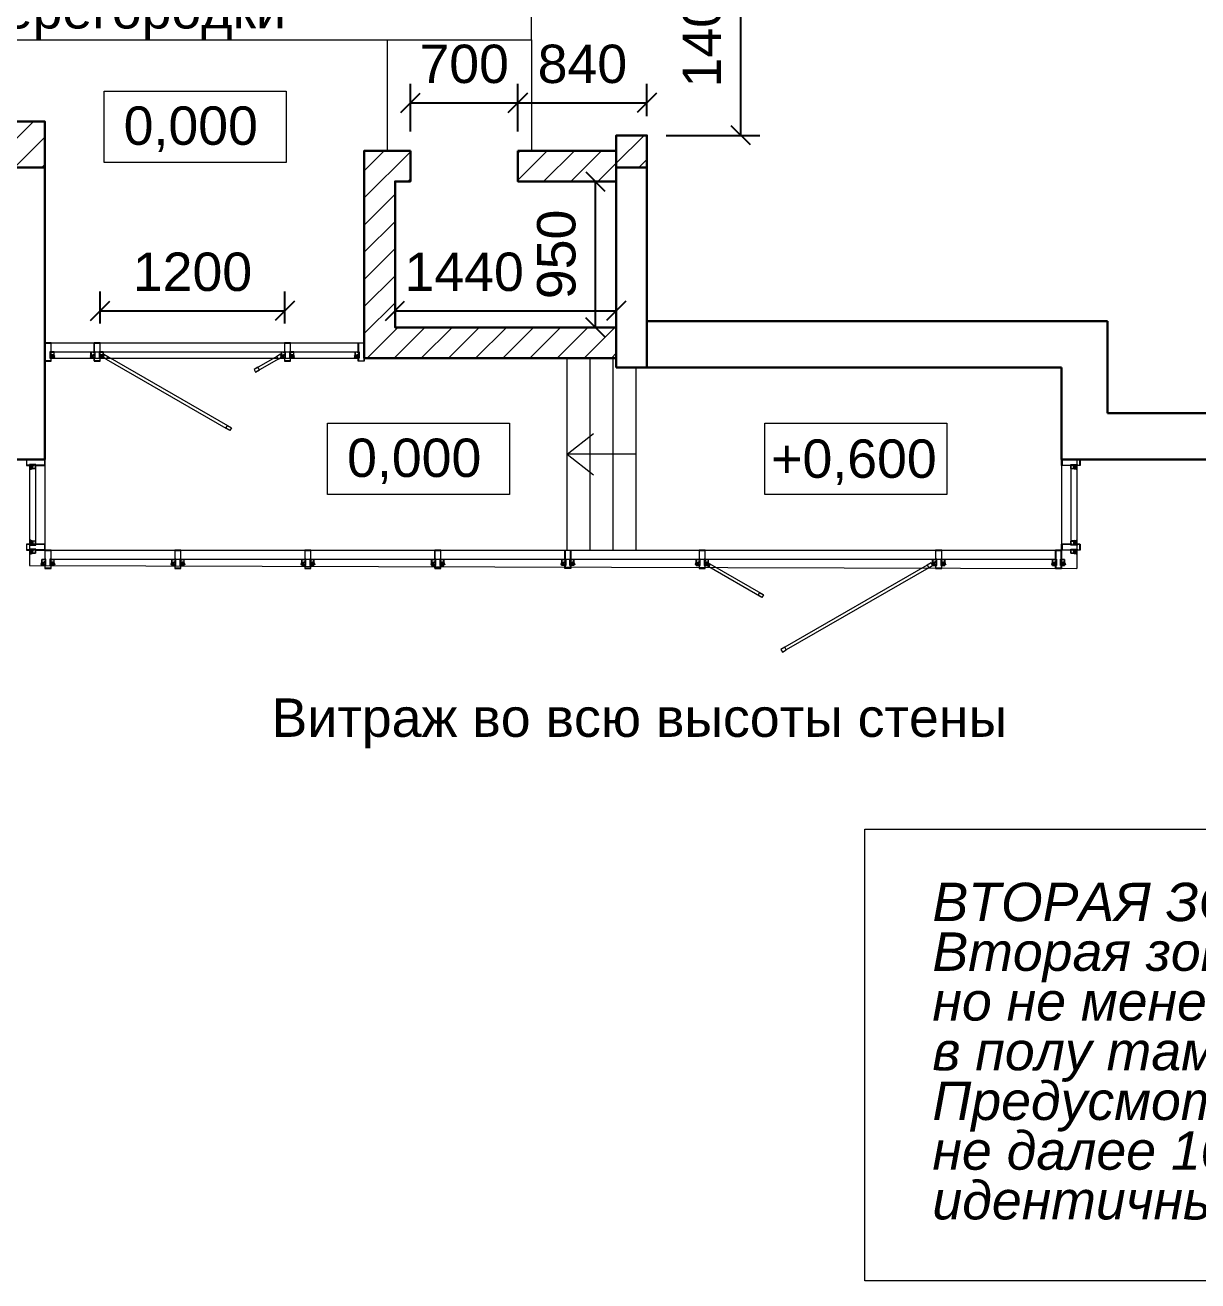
# Model space of a CAD drawing. Header units: metres. Extents: x -443 to 179, y -184 to -91.
# Drawn here: x -131.42 to -123.78, y -171.08 to -162.91 of the extents above; entities that cross this region are included whole.
import ezdxf
from ezdxf.enums import TextEntityAlignment as Align

# ---------------------------------------------------------------- set-up
doc = ezdxf.new("R2010")
doc.units = ezdxf.units.M
doc.header["$MEASUREMENT"] = 0
for name, color, linetype, lineweight in [('Level 50', 7, 'Continuous', 0), ('выноска', 7, 'Continuous', 20), ('окна', 153, 'Continuous', 18), ('размер', 7, 'Continuous', 18), ('стена', 7, 'Continuous', 40)]:
    doc.layers.add(name, color=color, linetype=linetype, lineweight=lineweight)
doc.styles.get("Standard").update_dxf_attribs({"font": 'CS_Gost2304.shx'})
doc.styles.add('Style-Arial', font='arial.ttf')
doc.styles.add('Style-Arial IF', font='ariali.ttf')
doc.dimstyles.get("Standard").update_dxf_attribs({"dimtxt": 0.18, "dimasz": 0.18, "dimexe": 0.18, "dimexo": 0.0625, "dimgap": 0.09, "dimtad": 0, "dimtih": 1, "dimtoh": 1, "dimdec": 4, "dimzin": 0, "dimdsep": 46, "dimtxsty": 'Standard', "dimcen": 0.09, "dimadec": 0, "dimazin": 0, "dimtfac": 1, "dimtdec": 4, "dimtofl": 0, "dimtmove": 0, "dimatfit": 3, "dimfxl": 1, "dimtolj": 1, "dimtzin": 0, "dimarcsym": 0})

# ---------------------------------------------------------------- blocks, each defined once
blk = doc.blocks.new('stoyka_R')
at = {"color": 0, "linetype": 'ByBlock', "lineweight": 0}
for points in [[(-34.9, 96.6), (-36, 97), (-36, 96), (-35.8, 96), (-35.8, 95), (-34.1, 94.3, -0.278117), (-33.5, 93.4, -0.298632), (-34.2, 92.5), (-37, 92, -1.227062), (-37.2, 92.7), (-34.8, 93.5), (-36.8, 94), (-37.8, 93.5), (-40.3, 93.5), (-44.8, 92.1, -1.262793), (-45.1, 92.7), (-41, 96), (-40, 96), (-40, 95, 0.414214), (-39.5, 94.5), (-38.3, 94.5, 0.414214), (-37.8, 95), (-37.8, 96), (-37.5, 96), (-37.5, 97), (-38.6, 96.6, -0.954089), (-39.2, 97.1), (-37.5, 98.7), (-36, 98.7), (-34.3, 97.1, -0.954089)], [(-34.9, 82.4), (-36, 81.7), (-36, 83), (-35.8, 83), (-35.8, 84), (-34.1, 84.7, 0.278117), (-33.5, 85.6, 0.298632), (-34.2, 86.5), (-37, 87, 1.227062), (-37.2, 86.3), (-34.8, 85.5), (-36.8, 85), (-37.8, 85.5), (-40.3, 85.5), (-44.8, 86.9, 1.262793), (-45.1, 86.3), (-41, 83), (-40, 83), (-40, 84, -0.414214), (-39.5, 84.5), (-38.3, 84.5, -0.414214), (-37.8, 84), (-37.8, 83), (-37.5, 83), (-37.5, 81.7), (-38.6, 82.4, 0.954089), (-39.2, 81.9), (-37.5, 80), (-36, 80), (-34.3, 81.9, 0.954089)], [(34.9, 96.6), (36, 97), (36, 96), (35.7, 96), (35.7, 95), (34.1, 94.3, 0.278117), (33.5, 93.4, 0.298632), (34.2, 92.5), (37, 92, 1.227062), (37.2, 92.7), (34.8, 93.5), (36.7, 94), (37.7, 93.5), (40.2, 93.5), (44.8, 92.1, 1.262793), (45.1, 92.7), (41, 96), (40, 96), (40, 95, -0.414214), (39.5, 94.5), (38.2, 94.5, -0.414214), (37.7, 95), (37.7, 96), (37.5, 96), (37.5, 97), (38.6, 96.6, 0.954089), (39.2, 97.1), (37.5, 98.7), (36, 98.7), (34.3, 97.1, 0.954089)], [(34.9, 82.4), (36, 81.7), (36, 83), (35.7, 83), (35.7, 84), (34.1, 84.7, -0.278117), (33.5, 85.6, -0.298632), (34.2, 86.5), (37, 87, -1.227062), (37.2, 86.3), (34.8, 85.5), (36.7, 85), (37.7, 85.5), (40.2, 85.5), (44.8, 86.9, -1.262793), (45.1, 86.3), (41, 83), (40, 83), (40, 84, 0.414214), (39.5, 84.5), (38.2, 84.5, 0.414214), (37.7, 84), (37.7, 83), (37.5, 83), (37.5, 81.7), (38.6, 82.4, -0.954089), (39.2, 81.9), (37.5, 80), (36, 80), (34.3, 81.9, -0.954089)]]:
    blk.add_lwpolyline(points, format="xyb", close=True, dxfattribs=at)
at = {"color": 0, "linetype": 'ByBlock', "lineweight": -2}
for points in [[(-20, 63.5), (-20, 0), (20, 0), (20, 63.5), (19.3, 63.9, 0.580174), (18.5, 63.5), (18.5, 61.5), (15, 61.5), (15, 69.5), (14.5, 70), (15, 70.5), (15, 79.2), (18.5, 79.2), (18.5, 77.2, 0.580174), (19.3, 76.8), (20, 77.3), (20, 80.7), (15, 80.7), (15, 98.5), (33.5, 98.5), (33.5, 96.2), (32, 96.2, 0.414214), (31.5, 95.7), (31.5, 95), (34.9, 95, 0.414214), (35.4, 95.5), (35.4, 96.2), (34.7, 96.2), (34.7, 98.7), (38.7, 98.7), (38.7, 96.2), (37.9, 96.2), (37.9, 95.5, 0.414214), (38.4, 95), (39.5, 95, 0.414214), (40, 95.5), (40, 99.5, 0.414214), (39.5, 100), (20, 100), (20, 120), (-20, 120), (-20, 100), (-39.5, 100, 0.414214), (-40, 99.5), (-40, 95.5, 0.414214), (-39.5, 95), (-38.5, 95, 0.414214), (-38, 95.5), (-38, 96.2), (-38.7, 96.2), (-38.7, 98.7), (-34.7, 98.7), (-34.7, 96.2), (-35.5, 96.2), (-35.5, 95.5, 0.414214), (-35, 95), (-31.5, 95), (-31.5, 95.7, 0.414214), (-32, 96.2), (-33.5, 96.2), (-33.5, 98.5), (-15, 98.5), (-15, 80.7), (-20, 80.7), (-20, 77.3), (-19.3, 76.8, 0.580174), (-18.5, 77.2), (-18.5, 79.2), (-15, 79.2), (-15, 70.5), (-14.5, 70), (-15, 69.5), (-15, 61.5), (-18.5, 61.5), (-18.5, 63.5, 0.580174), (-19.3, 63.9)], [(-39, 79), (-30, 79), (-22.1, 75.5), (-15.7, 75.5, 0.414214), (-15.2, 76), (-15.2, 76.2, 0.23461), (-15.4, 76.6), (-16.5, 77.4, 0.303619), (-16.9, 77.4), (-18.2, 76.5), (-22.1, 76.5), (-30, 80), (-33.5, 80), (-33.5, 82.8), (-33.5, 84), (-34.7, 84), (-35.3, 83), (-34.5, 83), (-34.5, 80), (-39, 80), (-39, 83), (-37.8, 83), (-38.4, 84), (-40, 84), (-40, 60), (-20, 60), (-20, 61), (-22, 61), (-22, 64), (-17.9, 64), (-16.3, 62.4, 0.979824), (-15.6, 63.1), (-17.5, 65), (-23.2, 65), (-23.2, 61), (-39, 61), (-39, 79)], [(39, 79), (30, 79), (22.1, 75.5), (15.7, 75.5, -0.414214), (15.2, 76), (15.2, 76.2, -0.23461), (15.4, 76.6), (16.5, 77.4, -0.303619), (16.9, 77.4), (18.2, 76.5), (22.1, 76.5), (30, 80), (33.5, 80), (33.5, 82.8), (33.5, 84), (34.7, 84), (35.3, 83), (34.5, 83), (34.5, 80), (39, 80), (39, 83), (37.8, 83), (38.4, 84), (40, 84), (40, 60), (20, 60), (20, 61), (22, 61), (22, 64), (17.9, 64), (16.3, 62.4, -0.979824), (15.6, 63.1), (17.5, 65), (23.2, 65), (23.2, 61), (39, 61), (39, 79)]]:
    blk.add_lwpolyline(points, format="xyb", close=True, dxfattribs=at)
at = {"lineweight": 0}
for points in [[(-37.2, 87), (-25, 87)], [(-37.1, 92), (-25, 92)], [(37.1, 92), (25, 92)], [(37.2, 87), (25, 87)]]:
    blk.add_lwpolyline(points, dxfattribs=at)
for points in [[(-25, 83.5), (-15, 83.5), (-15, 95.5), (-25, 95.5)], [(25, 83.5), (15, 83.5), (15, 95.5), (25, 95.5)]]:
    blk.add_lwpolyline(points, close=True, dxfattribs=at)
at = {"color": 0, "linetype": 'ByBlock', "lineweight": -2}
blk.add_lwpolyline([(18, 59.5), (18, 3), (-18, 3), (-18, 59.5), (-13, 59.5), (-13, 100.5), (-18, 100.5), (-18, 118), (18, 118), (18, 100.5), (13, 100.5), (13, 59.5)], close=True, dxfattribs=at)
blk = doc.blocks.new('_Oblique')
at = {"color": 0, "linetype": 'ByBlock', "lineweight": -2}
blk.add_line((0.5, 0.5), (-0.5, -0.5), dxfattribs=at)
blk = doc.blocks.new('*D31')
at = {"layer": 'Defpoints', "color": 0, "linetype": 'Continuous', "lineweight": 13, "transparency": 16777216}
for p in [(-127.5671, -164.7675), (-129.0071, -164.8752), (-127.5671, -164.8752)]:
    blk.add_point(p, dxfattribs=at)
at = {"layer": 'размер', "color": 0, "linetype": 'Continuous', "lineweight": -2, "transparency": 16777216}
for p, q in [((-129.0071, -164.7502), (-129.0071, -164.6425)), ((-127.5671, -164.7502), (-127.5671, -164.6425)), ((-129.0071, -164.7675), (-127.5671, -164.7675))]:
    blk.add_line(p, q, dxfattribs=at)
at = {"layer": 'размер', "color": 0, "linetype": 'Continuous', "lineweight": -2, "transparency": 16777216, "xscale": 0.125, "yscale": 0.125, "zscale": 0.125, "rotation": 180}
blk.add_blockref('_Oblique', (-129.0071, -164.7675), dxfattribs=at)
at = {"layer": 'размер', "color": 0, "linetype": 'Continuous', "lineweight": -2, "transparency": 16777216, "xscale": 0.125, "yscale": 0.125, "zscale": 0.125}
blk.add_blockref('_Oblique', (-127.5671, -164.7675), dxfattribs=at)
at = {"layer": 'размер', "color": 0, "linetype": 'Continuous', "lineweight": 0, "transparency": 16777216, "insert": (-128.5571, -164.5148), "char_height": 0.25, "attachment_point": 5, "style": 'Style-Arial'}
blk.add_mtext('1440', dxfattribs=at)
blk = doc.blocks.new('*D32')
at = {"layer": 'Defpoints', "color": 0, "linetype": 'Continuous', "lineweight": 13, "transparency": 16777216}
for p in [(-127.5671, -163.9252), (-127.7031, -164.8752), (-127.5671, -164.8752)]:
    blk.add_point(p, dxfattribs=at)
at = {"layer": 'размер', "color": 0, "linetype": 'Continuous', "lineweight": -2, "transparency": 16777216}
for p, q in [((-127.6921, -163.9252), (-127.8281, -163.9252)), ((-127.7031, -163.9252), (-127.7031, -164.8752)), ((-127.6921, -164.8752), (-127.8281, -164.8752))]:
    blk.add_line(p, q, dxfattribs=at)
at = {"layer": 'размер', "color": 0, "linetype": 'Continuous', "lineweight": -2, "transparency": 16777216, "xscale": 0.125, "yscale": 0.125, "zscale": 0.125}
for p, rotation in [((-127.7031, -163.9252), 90), ((-127.7031, -164.8752), 270)]:
    blk.add_blockref('_Oblique', p, dxfattribs=dict(at, rotation=rotation))
at = {"layer": 'размер', "color": 0, "linetype": 'Continuous', "lineweight": 0, "transparency": 16777216, "insert": (-127.9557, -164.4002), "char_height": 0.25, "attachment_point": 5, "rotation": 90, "style": 'Style-Arial'}
blk.add_mtext('950', dxfattribs=at)
blk = doc.blocks.new('*D33')
at = {"layer": 'Defpoints', "color": 0, "linetype": 'Continuous', "lineweight": 13, "transparency": 16777216}
for p in [(-128.2071, -163.4142), (-128.9071, -163.7252), (-128.2071, -163.7252)]:
    blk.add_point(p, dxfattribs=at)
at = {"layer": 'размер', "color": 0, "linetype": 'Continuous', "lineweight": -2, "transparency": 16777216}
for p, q in [((-128.9071, -163.6002), (-128.9071, -163.2892)), ((-128.2071, -163.6002), (-128.2071, -163.2892)), ((-128.9071, -163.4142), (-128.2071, -163.4142))]:
    blk.add_line(p, q, dxfattribs=at)
at = {"layer": 'размер', "color": 0, "linetype": 'Continuous', "lineweight": -2, "transparency": 16777216, "xscale": 0.125, "yscale": 0.125, "zscale": 0.125, "rotation": 180}
blk.add_blockref('_Oblique', (-128.9071, -163.4142), dxfattribs=at)
at = {"layer": 'размер', "color": 0, "linetype": 'Continuous', "lineweight": -2, "transparency": 16777216, "xscale": 0.125, "yscale": 0.125, "zscale": 0.125}
blk.add_blockref('_Oblique', (-128.2071, -163.4142), dxfattribs=at)
at = {"layer": 'размер', "color": 0, "linetype": 'Continuous', "lineweight": 0, "transparency": 16777216, "insert": (-128.5571, -163.1616), "char_height": 0.25, "attachment_point": 5, "style": 'Style-Arial'}
blk.add_mtext('700', dxfattribs=at)
blk = doc.blocks.new('*D34')
at = {"layer": 'Defpoints', "color": 0, "linetype": 'Continuous', "lineweight": 13, "transparency": 16777216}
for p in [(-127.3671, -163.4142), (-127.3671, -163.6252), (-128.2071, -163.7252)]:
    blk.add_point(p, dxfattribs=at)
at = {"layer": 'размер', "color": 0, "linetype": 'Continuous', "lineweight": -2, "transparency": 16777216}
for p, q in [((-128.2071, -163.6002), (-128.2071, -163.2892)), ((-127.3671, -163.5002), (-127.3671, -163.2892)), ((-128.2071, -163.4142), (-127.3671, -163.4142))]:
    blk.add_line(p, q, dxfattribs=at)
at = {"layer": 'размер', "color": 0, "linetype": 'Continuous', "lineweight": -2, "transparency": 16777216, "xscale": 0.125, "yscale": 0.125, "zscale": 0.125, "rotation": 180}
blk.add_blockref('_Oblique', (-128.2071, -163.4142), dxfattribs=at)
at = {"layer": 'размер', "color": 0, "linetype": 'Continuous', "lineweight": -2, "transparency": 16777216, "xscale": 0.125, "yscale": 0.125, "zscale": 0.125}
blk.add_blockref('_Oblique', (-127.3671, -163.4142), dxfattribs=at)
at = {"layer": 'размер', "color": 0, "linetype": 'Continuous', "lineweight": 0, "transparency": 16777216, "insert": (-127.7871, -163.1616), "char_height": 0.25, "attachment_point": 5, "style": 'Style-Arial'}
blk.add_mtext('840', dxfattribs=at)
blk = doc.blocks.new('*D39')
at = {"layer": 'Defpoints', "color": 0, "linetype": 'Continuous', "lineweight": 13, "transparency": 16777216}
for p in [(-129.7251, -164.7675), (-130.9271, -164.9752), (-129.7251, -164.9752)]:
    blk.add_point(p, dxfattribs=at)
at = {"layer": 'размер', "color": 0, "linetype": 'Continuous', "lineweight": -2, "transparency": 16777216}
for p, q in [((-130.9271, -164.8502), (-130.9271, -164.6425)), ((-129.7251, -164.8502), (-129.7251, -164.6425)), ((-130.9271, -164.7675), (-129.7251, -164.7675))]:
    blk.add_line(p, q, dxfattribs=at)
at = {"layer": 'размер', "color": 0, "linetype": 'Continuous', "lineweight": -2, "transparency": 16777216, "xscale": 0.125, "yscale": 0.125, "zscale": 0.125, "rotation": 180}
blk.add_blockref('_Oblique', (-130.9271, -164.7675), dxfattribs=at)
at = {"layer": 'размер', "color": 0, "linetype": 'Continuous', "lineweight": -2, "transparency": 16777216, "xscale": 0.125, "yscale": 0.125, "zscale": 0.125}
blk.add_blockref('_Oblique', (-129.7251, -164.7675), dxfattribs=at)
at = {"layer": 'размер', "color": 0, "linetype": 'Continuous', "lineweight": 0, "transparency": 16777216, "insert": (-130.3261, -164.5148), "char_height": 0.25, "attachment_point": 5, "style": 'Style-Arial'}
blk.add_mtext('1200', dxfattribs=at)
blk = doc.blocks.new('*D41')
at = {"layer": 'Defpoints', "color": 0, "linetype": 'Continuous', "lineweight": 13, "transparency": 16777216}
for p in [(-127.3671, -162.2252), (-126.7559, -162.2252), (-127.3671, -163.6252)]:
    blk.add_point(p, dxfattribs=at)
at = {"layer": 'размер', "color": 0, "linetype": 'Continuous', "lineweight": -2, "transparency": 16777216}
for p, q in [((-127.2421, -162.2252), (-126.6309, -162.2252)), ((-126.7559, -163.6252), (-126.7559, -162.2252)), ((-127.2421, -163.6252), (-126.6309, -163.6252))]:
    blk.add_line(p, q, dxfattribs=at)
at = {"layer": 'размер', "color": 0, "linetype": 'Continuous', "lineweight": -2, "transparency": 16777216, "xscale": 0.125, "yscale": 0.125, "zscale": 0.125}
for p, rotation in [((-126.7559, -162.2252), 90), ((-126.7559, -163.6252), 270)]:
    blk.add_blockref('_Oblique', p, dxfattribs=dict(at, rotation=rotation))
at = {"layer": 'размер', "color": 0, "linetype": 'Continuous', "lineweight": 0, "transparency": 16777216, "insert": (-127.0085, -162.9252), "char_height": 0.25, "attachment_point": 5, "rotation": 90, "style": 'Style-Arial'}
blk.add_mtext('1400', dxfattribs=at)

msp = doc.modelspace()

# ---------------------------------------------------------------- hatches: boundary and pattern name
at = {"linetype": 'Continuous', "lineweight": 13, "true_color": 0x136734}
h = msp.add_hatch(dxfattribs=at)
h.set_pattern_fill('ANSI31', color=116)
h.paths.add_polyline_path([(-135.43711114, -160.23425684), (-135.63711114, -160.23425684), (-135.63711114, -160.43425684), (-135.43711114, -160.43425684)], flags=17)
h.paths.add_polyline_path([(-127.36711114, -158.81425684), (-127.56711114, -158.81425684), (-127.56711114, -160.89425684), (-128.25711114, -160.89425684), (-128.25711114, -161.09425684), (-127.36711114, -161.09425684)])
h.paths.add_polyline_path([(-129.15711114, -160.89425684), (-129.25711114, -160.89425684), (-129.25711114, -160.23425684), (-129.25711114, -160.03425684), (-130.26711114, -160.03425684), (-130.26711114, -160.23425684), (-129.45711114, -160.23425684), (-129.45711114, -161.83425684), (-130.18711114, -161.83425684), (-130.18711114, -162.03425684), (-129.25711114, -162.03425684), (-129.25711114, -161.09425684), (-129.15711114, -161.09425684)])
h.paths.add_polyline_path([(-136.33711114, -165.43425684), (-136.13711114, -165.43425684), (-136.13711114, -163.73425684), (-136.06766394, -163.73425684), (-136.06766394, -163.53425684), (-136.33711114, -163.53425684)])
h.paths.add_polyline_path([(-135.16766394, -163.53425684), (-135.16766394, -163.73425684), (-131.48711114, -163.73425684), (-131.48711114, -163.83425684), (-131.28766394, -163.83425684), (-131.28766394, -163.53425684)])
h.paths.add_polyline_path([(-135.63711114, -161.33425684), (-135.63711114, -162.03425684), (-131.18711114, -162.03425684), (-131.18711114, -161.83425684), (-131.28711114, -161.83425684), (-131.28711114, -160.23425684), (-131.48711114, -160.23425684), (-131.48711114, -161.83425684), (-135.43711114, -161.83425684), (-135.43711114, -161.33425684)])
h.paths.add_polyline_path([(-127.56711114, -161.09425684), (-127.36711114, -161.09425684), (-127.36711114, -162.2251916), (-127.56711114, -162.2251916)])
at = {"linetype": 'Continuous', "lineweight": 13}
h = msp.add_hatch(dxfattribs=at)
h.set_pattern_fill('ANSI31', color=5, style=0)
h.paths.add_polyline_path([(-135.93711114, -165.73425684), (-136.60711114, -165.73425684), (-136.60711114, -165.43425684), (-135.93711114, -165.43425684)])
h.paths.add_polyline_path([(-127.36711114, -163.8351916), (-127.56711114, -163.8351916), (-127.56711114, -163.6251916), (-127.36711114, -163.6251916)])
at = {"linetype": 'Continuous', "lineweight": 13, "true_color": 0x136734}
h = msp.add_hatch(dxfattribs=at)
h.set_pattern_fill('ANSI31', color=116)
h.paths.add_polyline_path([(-128.90711114, -163.7251916), (-128.90711114, -163.9251916), (-129.00711114, -163.9251916), (-129.00711114, -164.8751916), (-127.56711114, -164.8751916), (-127.56711114, -165.0751916), (-129.20711114, -165.0751916), (-129.20711114, -163.7251916)])
h.paths.add_polyline_path([(-128.20711114, -163.7251916), (-128.20711114, -163.9251916), (-127.56711114, -163.9251916), (-127.56711114, -163.7251916)])

# ---------------------------------------------------------------- linework, layer by layer
at = {"linetype": 'Continuous', "lineweight": 13}
for points in [[(-130.90096648, -163.80132415), (-130.90096648, -163.33749727), (-129.71682209, -163.33749727), (-129.71682209, -163.80132415), (-130.90096648, -163.80132415)], [(-129.44602396, -165.96306327), (-129.44602396, -165.49923639), (-128.26187958, -165.49923639), (-128.26187958, -165.96306327), (-129.44602396, -165.96306327)], [(-126.5988975, -165.96306327), (-126.5988975, -165.49923639), (-125.41475312, -165.49923639), (-125.41475312, -165.96306327), (-126.5988975, -165.96306327)]]:
    msp.add_lwpolyline(points, dxfattribs=at)
at = {"color": 116, "linetype": 'Continuous', "lineweight": 30, "true_color": 0x136734, "flags": 128}
for points in [[(-135.16766394, -163.53425684), (-135.16766394, -163.73425684), (-131.48711114, -163.73425684), (-131.48711114, -163.83425684), (-131.28766394, -163.83425684), (-131.28766394, -163.53425684), (-135.16766394, -163.53425684)], [(-128.90711114, -163.7251916), (-128.90711114, -163.9251916), (-129.00711114, -163.9251916), (-129.00711114, -164.8751916), (-127.56711114, -164.8751916), (-127.56711114, -165.0751916), (-129.20711114, -165.0751916), (-129.20711114, -163.7251916), (-128.90711114, -163.7251916)], [(-128.20711114, -163.7251916), (-128.20711114, -163.9251916), (-127.56711114, -163.9251916), (-127.56711114, -163.7251916), (-128.20711114, -163.7251916)]]:
    msp.add_lwpolyline(points, dxfattribs=at)
msp.add_lwpolyline([(-127.36711114, -163.8351916), (-127.56711114, -163.8351916), (-127.56711114, -163.6251916), (-127.36711114, -163.6251916)], close=True, dxfattribs=at)
at = {"linetype": 'Continuous', "lineweight": 13}
msp.add_lwpolyline([(-125.94881162, -168.14045553), (-109.25195328, -168.14045553), (-109.25195328, -171.08131244), (-125.94881162, -171.08131244)], close=True, dxfattribs=at)
at = {"layer": 'Level 50', "color": 7, "linetype": 'Continuous', "lineweight": 0}
for p, q in [((-127.88711114, -165.7001916), (-127.71403271, -165.56534188)), ((-127.43711114, -165.7001916), (-127.88711114, -165.7001916)), ((-127.88711114, -165.7001916), (-127.71403271, -165.83504131))]:
    msp.add_line(p, q, dxfattribs=at)
at = {"layer": 'Level 50', "color": 7, "linetype": 'Continuous', "lineweight": 30}
for points in [[(-131.48711114, -165.43425684), (-131.48711114, -163.83425684), (-131.28711114, -163.83425684), (-131.28711114, -165.73425684)], [(-127.56711114, -165.1351916), (-127.56711114, -163.8351916), (-127.36711114, -163.8351916), (-127.36711114, -165.1351916)], [(-127.36711114, -164.8351916), (-124.36711114, -164.8351916)], [(-124.36711114, -164.8351916), (-124.36711114, -165.43425684)], [(-127.56711114, -165.1351916), (-124.66711114, -165.1351916)], [(-124.66711114, -165.1351916), (-124.66711114, -165.73425684)], [(-124.36711114, -165.43425684), (-123.61711114, -165.43425684)], [(-131.28711114, -165.73425684), (-132.33711114, -165.73425684)], [(-123.61711114, -165.73425684), (-124.66711114, -165.73425684)]]:
    msp.add_lwpolyline(points, dxfattribs=at)
at = {"layer": 'выноска', "linetype": 'Continuous', "lineweight": 0, "flags": 128}
for points in [[(-128.11885536, -163.00287747), (-128.11885536, -161.09425684)], [(-135.02926557, -163.00287747), (-128.11885536, -163.00287747), (-128.11885536, -163.7251916)], [(-129.05711114, -163.7251916), (-129.05711114, -163.00287747)]]:
    msp.add_lwpolyline(points, dxfattribs=at)
at = {"layer": 'окна', "color": 5, "ltscale": 100}
for p, q in [((-129.77756987, -165.06421035), (-129.92536884, -165.14942862)), ((-129.76757985, -165.08153662), (-129.91537882, -165.16675489))]:
    msp.add_line(p, q, dxfattribs=at)
at = {"layer": 'окна', "ltscale": 100}
for p, q in [((-126.61786213, -166.63385064), (-126.96438747, -166.43405026)), ((-126.60787211, -166.61652437), (-126.95439745, -166.41672399))]:
    msp.add_line(p, q, dxfattribs=at)
at = {"layer": 'окна', "color": 5}
for points in [[(-131.28711114, -164.9751916), (-129.20711114, -164.9751916)], [(-131.28511114, -165.0756916), (-131.28511114, -164.9781916), (-131.24911114, -164.9781916), (-131.24911114, -165.0346916), (-131.25411114, -165.0346916), (-131.25411114, -165.0756916), (-131.24911114, -165.0756916), (-131.24911114, -165.0931916), (-131.28511114, -165.0931916), (-131.28511114, -165.0756916)], [(-129.20911114, -165.0756916), (-129.20911114, -164.9781916), (-129.24511114, -164.9781916), (-129.24511114, -165.0346916), (-129.24011114, -165.0346916), (-129.24011114, -165.0756916), (-129.24511114, -165.0756916), (-129.24511114, -165.0931916), (-129.20911114, -165.0931916), (-129.20911114, -165.0756916)], [(-131.22991671, -165.0621916), (-131.24211114, -165.0621916)], [(-131.22996134, -165.0671916), (-131.24211114, -165.0671916)], [(-131.22761114, -165.0751916), (-130.43805602, -165.0751916)], [(-131.22711114, -165.0351916), (-129.24011114, -165.0351916)], [(-131.22711114, -165.0751916), (-129.24011114, -165.0751916)], [(-130.88771312, -165.08253689), (-130.10803096, -165.53208747)], [(-130.8777231, -165.06521062), (-130.09804094, -165.51476121)], [(-129.26430558, -165.0621916), (-129.25211114, -165.0621916)], [(-129.26426095, -165.0671916), (-129.25211114, -165.0671916)]]:
    msp.add_lwpolyline(points, dxfattribs=at)
for points in [[(-131.28711114, -165.0751916), (-131.28711114, -165.0751916), (-131.28711114, -165.0951916), (-131.24711114, -165.0951916), (-131.24711114, -165.0751916), (-131.22761114, -165.0751916, 0.4142135624), (-131.22711114, -165.0746916), (-131.22711114, -165.0706916, 0.4142135624), (-131.22761114, -165.0701916), (-131.22866114, -165.0701916, 0.4142135624), (-131.22916114, -165.0706916), (-131.22916114, -165.0713916), (-131.22841114, -165.0713916), (-131.22841114, -165.0738916), (-131.23241114, -165.0738916), (-131.23241114, -165.0713916), (-131.23166114, -165.0713916), (-131.23166114, -165.0706916, 0.4142135624), (-131.23216114, -165.0701916), (-131.23561114, -165.0701916), (-131.23561114, -165.0708916, 0.4142135624), (-131.23511114, -165.0713916), (-131.23361114, -165.0713916), (-131.23361114, -165.0736916), (-131.25211114, -165.0736916), (-131.25211114, -165.0559416), (-131.24711114, -165.0559416), (-131.24711114, -165.05244481), (-131.24785574, -165.05200647, 0.5801735595), (-131.24861117, -165.05243837), (-131.24861117, -165.0544416), (-131.25211114, -165.0544416), (-131.25211114, -165.0456916), (-131.25261114, -165.0451916), (-131.25211114, -165.0446916), (-131.25211114, -165.0366916), (-131.24861117, -165.0366916), (-131.24861117, -165.03869482, 0.5801735595), (-131.24785574, -165.03912672), (-131.24711114, -165.03868839), (-131.24711114, -164.9751916), (-131.28711114, -164.9751916), (-131.28711114, -165.03868839)], [(-129.20711114, -165.0751916), (-129.20711114, -165.0751916), (-129.20711114, -165.0951916), (-129.24711114, -165.0951916), (-129.24711114, -165.0751916), (-129.26661114, -165.0751916, -0.4142135624), (-129.26711114, -165.0746916), (-129.26711114, -165.0706916, -0.4142135624), (-129.26661114, -165.0701916), (-129.26556114, -165.0701916, -0.4142135624), (-129.26506114, -165.0706916), (-129.26506114, -165.0713916), (-129.26581114, -165.0713916), (-129.26581114, -165.0738916), (-129.26181114, -165.0738916), (-129.26181114, -165.0713916), (-129.26256114, -165.0713916), (-129.26256114, -165.0706916, -0.4142135624), (-129.26206114, -165.0701916), (-129.25861114, -165.0701916), (-129.25861114, -165.0708916, -0.4142135624), (-129.25911114, -165.0713916), (-129.26061114, -165.0713916), (-129.26061114, -165.0736916), (-129.24211114, -165.0736916), (-129.24211114, -165.0559416), (-129.24711114, -165.0559416), (-129.24711114, -165.05244481), (-129.24636655, -165.05200647, -0.5801735595), (-129.24561112, -165.05243837), (-129.24561112, -165.0544416), (-129.24211114, -165.0544416), (-129.24211114, -165.0456916), (-129.24161114, -165.0451916), (-129.24211114, -165.0446916), (-129.24211114, -165.0366916), (-129.24561112, -165.0366916), (-129.24561112, -165.03869482, -0.5801735595), (-129.24636655, -165.03912672), (-129.24711114, -165.03868839), (-129.24711114, -164.9751916), (-129.20711114, -164.9751916), (-129.20711114, -165.03868839)]]:
    msp.add_lwpolyline(points, format="xyb", dxfattribs=at)
at = {"layer": 'окна'}
for points in [[(-131.28711114, -165.0951916), (-131.28711114, -166.3251916), (-127.88711114, -166.3251916)], [(-129.20911114, -165.0751916), (-127.56711114, -165.0751916)], [(-131.38761114, -165.73625684), (-131.29011114, -165.73625684), (-131.29011114, -165.77225684), (-131.34661114, -165.77225684), (-131.34661114, -165.76725684), (-131.38761114, -165.76725684), (-131.38761114, -165.77225684), (-131.40511114, -165.77225684), (-131.40511114, -165.73625684), (-131.38761114, -165.73625684)], [(-124.66711114, -165.73425684), (-124.66711114, -166.3451916)], [(-124.56661114, -165.73625684), (-124.66411114, -165.73625684), (-124.66411114, -165.77225684), (-124.60761114, -165.77225684), (-124.60761114, -165.76725684), (-124.56661114, -165.76725684), (-124.56661114, -165.77225684), (-124.54911114, -165.77225684), (-124.54911114, -165.73625684), (-124.56661114, -165.73625684)], [(-124.56711114, -165.73425684), (-124.56711114, -166.4451916)], [(-131.38711114, -165.77425684), (-131.38711114, -166.4251916), (-124.56711114, -166.4451916)], [(-131.37911114, -165.79140665), (-131.37911114, -165.77925684)], [(-131.37411114, -165.79145128), (-131.37411114, -165.77925684)], [(-131.34711114, -165.79425684), (-131.34811114, -166.2861916)], [(-124.60711114, -165.79425684), (-124.60711114, -166.2851916)], [(-124.58011114, -165.79145128), (-124.58011114, -165.77925684)], [(-124.57511114, -165.79140665), (-124.57511114, -165.77925684)], [(-127.88711114, -166.3251916), (-127.43711114, -166.3251916), (-124.66711114, -166.3251916)], [(-124.72711114, -166.3851916), (-131.22711114, -166.3851916)], [(-125.54206482, -166.42204731), (-126.46964459, -166.95664289)], [(-125.5320748, -166.43937357), (-126.45965461, -166.9739691)]]:
    msp.add_lwpolyline(points, dxfattribs=at)
at = {"layer": 'окна', "color": 5}
for points in [[(-131.24211114, -165.0586916), (-131.25211114, -165.0586916), (-131.25211114, -165.0706916), (-131.24211114, -165.0706916)], [(-129.25211114, -165.0586916), (-129.24211114, -165.0586916), (-129.24211114, -165.0706916), (-129.25211114, -165.0706916)]]:
    msp.add_lwpolyline(points, close=True, dxfattribs=at)
for points in [[(-131.22811114, -165.0541916), (-131.23711114, -165.0541916), (-131.24501114, -165.0506916), (-131.25141114, -165.0506916, 0.4142135624), (-131.25191114, -165.0511916), (-131.25191114, -165.0514275, 0.2346100061), (-131.25169973, -165.05182856), (-131.25063331, -165.05262249, 0.3036194749), (-131.25018852, -165.05262318), (-131.24891114, -165.0516916), (-131.24501114, -165.0516916), (-131.23711114, -165.0551916), (-131.23361114, -165.0551916), (-131.23361114, -165.0579916), (-131.23361114, -165.0591916), (-131.23238849, -165.0591916), (-131.23181114, -165.0581916), (-131.23261114, -165.0581916), (-131.23261114, -165.0551916), (-131.22811114, -165.0551916), (-131.22811114, -165.0581916), (-131.22931114, -165.0581916), (-131.22873379, -165.0591916), (-131.22711114, -165.0591916), (-131.22711114, -165.0351916), (-131.24711114, -165.0351916), (-131.24711114, -165.0361916), (-131.24511114, -165.0361916), (-131.24511114, -165.0391916), (-131.24917278, -165.0391916), (-131.25076936, -165.03759501, 0.9798244206), (-131.25146234, -165.03831625), (-131.24958699, -165.0401916), (-131.24391114, -165.0401916), (-131.24391114, -165.0361916), (-131.22811114, -165.0361916), (-131.22811114, -165.0541916)], [(-131.23225253, -165.05757881), (-131.23111114, -165.0568916), (-131.23111114, -165.0581916), (-131.23136114, -165.0581916), (-131.23136114, -165.0591916), (-131.23301728, -165.05992766, 0.2781165631), (-131.23360886, -165.06077399, 0.298632436), (-131.23294695, -165.06164845), (-131.2301073, -165.06216216, 1.2270617229), (-131.22995115, -165.06150322), (-131.23231114, -165.0606916), (-131.23036114, -165.0601916), (-131.22936114, -165.0606916), (-131.22686114, -165.0606916), (-131.22233749, -165.06208972, 1.2627930682), (-131.22197893, -165.06151033), (-131.22611114, -165.0581916), (-131.22711114, -165.0581916), (-131.22711114, -165.0591916, -0.4142135624), (-131.22761114, -165.0596916), (-131.22886114, -165.0596916, -0.4142135624), (-131.22936114, -165.0591916), (-131.22936114, -165.0581916), (-131.22961114, -165.0581916), (-131.22961114, -165.0568916), (-131.22846976, -165.05757881, 0.9540885036), (-131.22793146, -165.05713254), (-131.22961114, -165.0551916), (-131.23111114, -165.0551916), (-131.23279083, -165.05713254, 0.9540885036)], [(-131.23225253, -165.07180728), (-131.23111114, -165.0721916), (-131.23111114, -165.07119449), (-131.23136114, -165.07119449), (-131.23136114, -165.07019449), (-131.23301728, -165.06945843, -0.2781165631), (-131.23360886, -165.06861209, -0.298632436), (-131.23294695, -165.06773764), (-131.2301073, -165.06722392, -1.2270617229), (-131.22995115, -165.06788287), (-131.23231114, -165.06869449), (-131.23036114, -165.06919449), (-131.22936114, -165.06869449), (-131.22686114, -165.06869449), (-131.22233749, -165.06729636, -1.2627930682), (-131.22197893, -165.06787576), (-131.22611114, -165.07119449), (-131.22711114, -165.07119449), (-131.22711114, -165.07019449, 0.4142135624), (-131.22761114, -165.06969449), (-131.22886114, -165.06969449, 0.4142135624), (-131.22936114, -165.07019449), (-131.22936114, -165.07119449), (-131.22961114, -165.07119449), (-131.22961114, -165.0721916), (-131.22846976, -165.07180728, -0.9540885036), (-131.22793146, -165.07225354), (-131.22961114, -165.0738916), (-131.23111114, -165.0738916), (-131.23279083, -165.07225354, -0.9540885036)], [(-129.26196976, -165.05757881), (-129.26311114, -165.0568916), (-129.26311114, -165.0581916), (-129.26286114, -165.0581916), (-129.26286114, -165.0591916), (-129.26120501, -165.05992766, -0.2781165631), (-129.26061342, -165.06077399, -0.298632436), (-129.26127534, -165.06164845), (-129.26411498, -165.06216216, -1.2270617229), (-129.26427114, -165.06150322), (-129.26191114, -165.0606916), (-129.26386114, -165.0601916), (-129.26486114, -165.0606916), (-129.26736114, -165.0606916), (-129.2718848, -165.06208972, -1.2627930682), (-129.27224336, -165.06151033), (-129.26811114, -165.0581916), (-129.26711114, -165.0581916), (-129.26711114, -165.0591916, 0.4142135624), (-129.26661114, -165.0596916), (-129.26536114, -165.0596916, 0.4142135624), (-129.26486114, -165.0591916), (-129.26486114, -165.0581916), (-129.26461114, -165.0581916), (-129.26461114, -165.0568916), (-129.26575253, -165.05757881, -0.9540885036), (-129.26629083, -165.05713254), (-129.26461114, -165.0551916), (-129.26311114, -165.0551916), (-129.26143146, -165.05713254, -0.9540885036)], [(-129.26196976, -165.07180728), (-129.26311114, -165.0721916), (-129.26311114, -165.07119449), (-129.26286114, -165.07119449), (-129.26286114, -165.07019449), (-129.26120501, -165.06945843, 0.2781165631), (-129.26061342, -165.06861209, 0.298632436), (-129.26127534, -165.06773764), (-129.26411498, -165.06722392, 1.2270617229), (-129.26427114, -165.06788287), (-129.26191114, -165.06869449), (-129.26386114, -165.06919449), (-129.26486114, -165.06869449), (-129.26736114, -165.06869449), (-129.2718848, -165.06729636, 1.2627930682), (-129.27224336, -165.06787576), (-129.26811114, -165.07119449), (-129.26711114, -165.07119449), (-129.26711114, -165.07019449, -0.4142135624), (-129.26661114, -165.06969449), (-129.26536114, -165.06969449, -0.4142135624), (-129.26486114, -165.07019449), (-129.26486114, -165.07119449), (-129.26461114, -165.07119449), (-129.26461114, -165.0721916), (-129.26575253, -165.07180728, 0.9540885036), (-129.26629083, -165.07225354), (-129.26461114, -165.0738916), (-129.26311114, -165.0738916), (-129.26143146, -165.07225354, 0.9540885036)], [(-129.26611114, -165.0541916), (-129.25711114, -165.0541916), (-129.24921114, -165.0506916), (-129.24281114, -165.0506916, -0.4142135624), (-129.24231114, -165.0511916), (-129.24231114, -165.0514275, -0.2346100061), (-129.24252256, -165.05182856), (-129.24358898, -165.05262249, -0.3036194749), (-129.24403377, -165.05262318), (-129.24531114, -165.0516916), (-129.24921114, -165.0516916), (-129.25711114, -165.0551916), (-129.26061114, -165.0551916), (-129.26061114, -165.0579916), (-129.26061114, -165.0591916), (-129.26183379, -165.0591916), (-129.26241114, -165.0581916), (-129.26161114, -165.0581916), (-129.26161114, -165.0551916), (-129.26611114, -165.0551916), (-129.26611114, -165.0581916), (-129.26491114, -165.0581916), (-129.26548849, -165.0591916), (-129.26711114, -165.0591916), (-129.26711114, -165.0351916), (-129.24711114, -165.0351916), (-129.24711114, -165.0361916), (-129.24911114, -165.0361916), (-129.24911114, -165.0391916), (-129.24504951, -165.0391916), (-129.24345292, -165.03759501, -0.9798244206), (-129.24275995, -165.03831625), (-129.2446353, -165.0401916), (-129.25031114, -165.0401916), (-129.25031114, -165.0361916), (-129.26611114, -165.0361916), (-129.26611114, -165.0541916)]]:
    msp.add_lwpolyline(points, format="xyb", close=True, dxfattribs=at)
at = {"layer": 'окна', "color": 5, "ltscale": 100}
for points in [[(-130.9031868, -165.05052871), (-130.8777231, -165.06521062), (-130.88771309, -165.08253683), (-130.91317678, -165.06785492)], [(-129.76757985, -165.08153662), (-129.74211616, -165.0668547), (-129.75210613, -165.04952849), (-129.77756983, -165.06421041)], [(-129.91537881, -165.1667549), (-129.88991512, -165.15207298), (-129.8999051, -165.13474677), (-129.9253688, -165.14942869)], [(-130.09804105, -165.51476138), (-130.07257735, -165.52944329), (-130.08256733, -165.5467695), (-130.10803102, -165.53208758)]]:
    msp.add_lwpolyline(points, close=True, dxfattribs=at)
at = {"layer": 'окна'}
for points in [[(-131.38711114, -165.73425684), (-131.38711114, -165.73425684), (-131.40711114, -165.73425684), (-131.40711114, -165.77425684), (-131.38711114, -165.77425684), (-131.38711114, -165.79375684, 0.4142135624), (-131.38661114, -165.79425684), (-131.38261114, -165.79425684, 0.4142135624), (-131.38211114, -165.79375684), (-131.38211114, -165.79270684, 0.4142135624), (-131.38261114, -165.79220684), (-131.38331114, -165.79220684), (-131.38331114, -165.79295684), (-131.38581114, -165.79295684), (-131.38581114, -165.78895684), (-131.38331114, -165.78895684), (-131.38331114, -165.78970684), (-131.38261114, -165.78970684, 0.4142135624), (-131.38211114, -165.78920684), (-131.38211114, -165.78575684), (-131.38281114, -165.78575684, 0.4142135624), (-131.38331114, -165.78625684), (-131.38331114, -165.78775684), (-131.38561114, -165.78775684), (-131.38561114, -165.76925684), (-131.36786114, -165.76925684), (-131.36786114, -165.77425684), (-131.36436435, -165.77425684), (-131.36392602, -165.77351225, 0.5801735595), (-131.36435792, -165.77275682), (-131.36636114, -165.77275682), (-131.36636114, -165.76925684), (-131.35761114, -165.76925684), (-131.35711114, -165.76875684), (-131.35661114, -165.76925684), (-131.34861114, -165.76925684), (-131.34861114, -165.77275682), (-131.35061437, -165.77275682, 0.5801735595), (-131.35104627, -165.77351225), (-131.35060794, -165.77425684), (-131.28711114, -165.77425684), (-131.28711114, -165.73425684), (-131.35060794, -165.73425684)], [(-124.56711114, -165.73425684), (-124.56711114, -165.73425684), (-124.54711114, -165.73425684), (-124.54711114, -165.77425684), (-124.56711114, -165.77425684), (-124.56711114, -165.79375684, -0.4142135624), (-124.56761114, -165.79425684), (-124.57161114, -165.79425684, -0.4142135624), (-124.57211114, -165.79375684), (-124.57211114, -165.79270684, -0.4142135624), (-124.57161114, -165.79220684), (-124.57091114, -165.79220684), (-124.57091114, -165.79295684), (-124.56841114, -165.79295684), (-124.56841114, -165.78895684), (-124.57091114, -165.78895684), (-124.57091114, -165.78970684), (-124.57161114, -165.78970684, -0.4142135624), (-124.57211114, -165.78920684), (-124.57211114, -165.78575684), (-124.57141114, -165.78575684, -0.4142135624), (-124.57091114, -165.78625684), (-124.57091114, -165.78775684), (-124.56861114, -165.78775684), (-124.56861114, -165.76925684), (-124.58636114, -165.76925684), (-124.58636114, -165.77425684), (-124.58985794, -165.77425684), (-124.59029627, -165.77351225, -0.5801735595), (-124.58986437, -165.77275682), (-124.58786114, -165.77275682), (-124.58786114, -165.76925684), (-124.59661114, -165.76925684), (-124.59711114, -165.76875684), (-124.59761114, -165.76925684), (-124.60561114, -165.76925684), (-124.60561114, -165.77275682), (-124.60360792, -165.77275682, -0.5801735595), (-124.60317602, -165.77351225), (-124.60361435, -165.77425684), (-124.66711114, -165.77425684), (-124.66711114, -165.73425684), (-124.60361435, -165.73425684)]]:
    msp.add_lwpolyline(points, format="xyb", dxfattribs=at)
for points in [[(-131.38372682, -165.78911546), (-131.38411114, -165.79025684), (-131.38311404, -165.79025684), (-131.38311404, -165.79000684), (-131.38211404, -165.79000684), (-131.38137798, -165.7883507, -0.2781165631), (-131.38053164, -165.78775912, -0.298632436), (-131.37965718, -165.78842104), (-131.37914347, -165.79126068, -1.2270617229), (-131.37980242, -165.79141684), (-131.38061404, -165.78905684), (-131.38111404, -165.79100684), (-131.38061404, -165.79200684), (-131.38061404, -165.79450684), (-131.37921591, -165.7990305, -1.2627930682), (-131.37979531, -165.79938906), (-131.38311404, -165.79525684), (-131.38311404, -165.79425684), (-131.38211404, -165.79425684, 0.4142135624), (-131.38161404, -165.79375684), (-131.38161404, -165.79250684, 0.4142135624), (-131.38211404, -165.79200684), (-131.38311404, -165.79200684), (-131.38311404, -165.79175684), (-131.38411114, -165.79175684), (-131.38372682, -165.79289823, -0.9540885036), (-131.38417309, -165.79343653), (-131.38581114, -165.79175684), (-131.38581114, -165.79025684), (-131.38417309, -165.78857716, -0.9540885036)], [(-131.36949836, -165.78911546), (-131.36881114, -165.79025684), (-131.37011114, -165.79025684), (-131.37011114, -165.79000684), (-131.37111114, -165.79000684), (-131.37184721, -165.7883507, 0.2781165631), (-131.37269354, -165.78775912, 0.298632436), (-131.373568, -165.78842104), (-131.37408171, -165.79126068, 1.2270617229), (-131.37342276, -165.79141684), (-131.37261114, -165.78905684), (-131.37211114, -165.79100684), (-131.37261114, -165.79200684), (-131.37261114, -165.79450684), (-131.37400927, -165.7990305, 1.2627930682), (-131.37342987, -165.79938906), (-131.37011114, -165.79525684), (-131.37011114, -165.79425684), (-131.37111114, -165.79425684, -0.4142135624), (-131.37161114, -165.79375684), (-131.37161114, -165.79250684, -0.4142135624), (-131.37111114, -165.79200684), (-131.37011114, -165.79200684), (-131.37011114, -165.79175684), (-131.36881114, -165.79175684), (-131.36949836, -165.79289823, 0.9540885036), (-131.36905209, -165.79343653), (-131.36711114, -165.79175684), (-131.36711114, -165.79025684), (-131.36905209, -165.78857716, 0.9540885036)], [(-131.36611114, -165.79325684), (-131.36611114, -165.78425684), (-131.36261114, -165.77635684), (-131.36261114, -165.76995684, 0.4142135624), (-131.36311114, -165.76945684), (-131.36334705, -165.76945684, 0.2346100061), (-131.36374811, -165.76966826), (-131.36454204, -165.77073468, 0.3036194749), (-131.36454273, -165.77117947), (-131.36361114, -165.77245684), (-131.36361114, -165.77635684), (-131.36711114, -165.78425684), (-131.36711114, -165.78775684), (-131.36991114, -165.78775684), (-131.37111114, -165.78775684), (-131.37111114, -165.78897949), (-131.37011114, -165.78955684), (-131.37011114, -165.78875684), (-131.36711114, -165.78875684), (-131.36711114, -165.79325684), (-131.37011114, -165.79325684), (-131.37011114, -165.79205684), (-131.37111114, -165.79263419), (-131.37111114, -165.79425684), (-131.34711114, -165.79425684), (-131.34711114, -165.77425684), (-131.34811114, -165.77425684), (-131.34811114, -165.77625684), (-131.35111114, -165.77625684), (-131.35111114, -165.77219521), (-131.34951456, -165.77059862, 0.9798244206), (-131.3502358, -165.76990565), (-131.35211114, -165.771781), (-131.35211114, -165.77745684), (-131.34811114, -165.77745684), (-131.34811114, -165.79325684), (-131.36611114, -165.79325684)], [(-124.58811114, -165.79325684), (-124.58811114, -165.78425684), (-124.59161114, -165.77635684), (-124.59161114, -165.76995684, -0.4142135624), (-124.59111114, -165.76945684), (-124.59087524, -165.76945684, -0.2346100061), (-124.59047418, -165.76966826), (-124.58968025, -165.77073468, -0.3036194749), (-124.58967956, -165.77117947), (-124.59061114, -165.77245684), (-124.59061114, -165.77635684), (-124.58711114, -165.78425684), (-124.58711114, -165.78775684), (-124.58431114, -165.78775684), (-124.58311114, -165.78775684), (-124.58311114, -165.78897949), (-124.58411114, -165.78955684), (-124.58411114, -165.78875684), (-124.58711114, -165.78875684), (-124.58711114, -165.79325684), (-124.58411114, -165.79325684), (-124.58411114, -165.79205684), (-124.58311114, -165.79263419), (-124.58311114, -165.79425684), (-124.60711114, -165.79425684), (-124.60711114, -165.77425684), (-124.60611114, -165.77425684), (-124.60611114, -165.77625684), (-124.60311114, -165.77625684), (-124.60311114, -165.77219521), (-124.60470773, -165.77059862, -0.9798244206), (-124.60398649, -165.76990565), (-124.60211114, -165.771781), (-124.60211114, -165.77745684), (-124.60611114, -165.77745684), (-124.60611114, -165.79325684), (-124.58811114, -165.79325684)], [(-124.58472393, -165.78911546), (-124.58541114, -165.79025684), (-124.58411114, -165.79025684), (-124.58411114, -165.79000684), (-124.58311114, -165.79000684), (-124.58237508, -165.7883507, -0.2781165631), (-124.58152875, -165.78775912, -0.298632436), (-124.58065429, -165.78842104), (-124.58014058, -165.79126068, -1.2270617229), (-124.58079952, -165.79141684), (-124.58161114, -165.78905684), (-124.58211114, -165.79100684), (-124.58161114, -165.79200684), (-124.58161114, -165.79450684), (-124.58021302, -165.7990305, -1.2627930682), (-124.58079241, -165.79938906), (-124.58411114, -165.79525684), (-124.58411114, -165.79425684), (-124.58311114, -165.79425684, 0.4142135624), (-124.58261114, -165.79375684), (-124.58261114, -165.79250684, 0.4142135624), (-124.58311114, -165.79200684), (-124.58411114, -165.79200684), (-124.58411114, -165.79175684), (-124.58541114, -165.79175684), (-124.58472393, -165.79289823, -0.9540885036), (-124.5851702, -165.79343653), (-124.58711114, -165.79175684), (-124.58711114, -165.79025684), (-124.5851702, -165.78857716, -0.9540885036)], [(-124.57049546, -165.78911546), (-124.57011114, -165.79025684), (-124.57110825, -165.79025684), (-124.57110825, -165.79000684), (-124.57210825, -165.79000684), (-124.57284431, -165.7883507, 0.2781165631), (-124.57369065, -165.78775912, 0.298632436), (-124.5745651, -165.78842104), (-124.57507882, -165.79126068, 1.2270617229), (-124.57441987, -165.79141684), (-124.57360825, -165.78905684), (-124.57310825, -165.79100684), (-124.57360825, -165.79200684), (-124.57360825, -165.79450684), (-124.57500638, -165.7990305, 1.2627930682), (-124.57442698, -165.79938906), (-124.57110825, -165.79525684), (-124.57110825, -165.79425684), (-124.57210825, -165.79425684, -0.4142135624), (-124.57260825, -165.79375684), (-124.57260825, -165.79250684, -0.4142135624), (-124.57210825, -165.79200684), (-124.57110825, -165.79200684), (-124.57110825, -165.79175684), (-124.57011114, -165.79175684), (-124.57049546, -165.79289823, 0.9540885036), (-124.5700492, -165.79343653), (-124.56841114, -165.79175684), (-124.56841114, -165.79025684), (-124.5700492, -165.78857716, 0.9540885036)]]:
    msp.add_lwpolyline(points, format="xyb", close=True, dxfattribs=at)
for points in [[(-131.37061114, -165.77925684), (-131.37061114, -165.76925684), (-131.38261114, -165.76925684), (-131.38261114, -165.77925684)], [(-124.58361114, -165.77925684), (-124.58361114, -165.76925684), (-124.57161114, -165.76925684), (-124.57161114, -165.77925684)]]:
    msp.add_lwpolyline(points, close=True, dxfattribs=at)
at = {"layer": 'окна', "ltscale": 100}
for points in [[(-126.97986114, -166.40204207), (-126.95439745, -166.41672399), (-126.96438743, -166.4340502), (-126.98985113, -166.41936828)], [(-125.51660113, -166.40736539), (-125.54206482, -166.42204731), (-125.53207484, -166.43937351), (-125.50661114, -166.4246916)], [(-126.63333581, -166.60184246), (-126.60787211, -166.61652437), (-126.61786209, -166.63385058), (-126.64332579, -166.61916867)], [(-126.46964459, -166.95664289), (-126.49510828, -166.97132481), (-126.48511831, -166.98865101), (-126.45965461, -166.9739691)]]:
    msp.add_lwpolyline(points, close=True, dxfattribs=at)
at = {"layer": 'стена', "color": 7, "linetype": 'Continuous', "lineweight": 13}
for points in [[(-127.88711114, -166.3251916), (-127.88711114, -165.0751916)], [(-127.73711114, -166.3251916), (-127.73711114, -165.0751916)], [(-127.58711114, -166.3251916), (-127.58711114, -165.0751916)], [(-127.43711114, -166.3251916), (-127.43711114, -165.1351916)]]:
    msp.add_lwpolyline(points, dxfattribs=at)

# ---------------------------------------------------------------- block references
at = {"layer": 'окна', "color": 5, "xscale": 0.001, "yscale": 0.001, "zscale": 0.001, "rotation": 180}
for p in [(-130.94711114, -164.9751916), (-129.70711114, -164.9751916)]:
    msp.add_blockref('stoyka_R', p, dxfattribs=at)
at = {"layer": 'окна', "yscale": 0.001, "zscale": 0.001}
for p, xscale, rotation in [((-131.28711114, -166.3051916), 0.001, 89.99999999999999), ((-131.26711114, -166.3251916), 0.001, 180), ((-130.42111114, -166.3251916), 0.001, 180), ((-129.57511114, -166.3251916), 0.001, 180), ((-128.72911114, -166.3251916), 0.001, 180), ((-127.88211114, -166.3251916), -0.001, 180), ((-127.00711114, -166.3251916), 0.001, 180), ((-125.46711114, -166.3251916), 0.001, 180), ((-124.68711114, -166.3251916), 0.001, 180), ((-124.68711114, -166.3251916), -0.001, 180), ((-124.66711114, -166.3051916), -0.001, 270)]:
    msp.add_blockref('stoyka_R', p, dxfattribs=dict(at, xscale=xscale, rotation=rotation))

# ---------------------------------------------------------------- texts
at = {"color": 7, "linetype": 'Continuous', "lineweight": 0, "style": 'Style-Arial'}
for s, p in [('0,000', (-130.77406483, -163.68702118)), ('0,000', (-129.31912231, -165.84876029)), ('+0,600', (-126.5580984, -165.8544979))]:
    msp.add_text(s, height=0.25, dxfattribs=at).set_placement(p)
at = {"linetype": 'Continuous', "lineweight": 0, "insert": (-125.50808345, -168.48972019), "char_height": 0.25, "attachment_point": 1, "line_spacing_factor": 0.776524, "style": 'Style-Arial IF'}
msp.add_mtext('ВТОРАЯ ЗОНА ОЧИСТКИ.\\PВторая зона очистки — коврик типа «сити», ворс-щетка, размер по ширине двери,\\Pно не менее 1200мм, длина 900мм (приобретается подрядчиком). По размеру ковра\\Pв полу тамбура выполняется углубление и отделывается керамогранитом.\\PПредусмотреть закрепление ковра в приямке.  Коврик расположить после входной двери,\\Pне далее 100 мм от дверного проема. Расстояние до дверного проема должно быть\\Pидентичным с расстоянием между первой зоной очистки обуви и дверным проемом.', dxfattribs=at)
at = {"layer": 'выноска', "linetype": 'Continuous', "lineweight": 0, "style": 'Style-Arial'}
msp.add_text('Витраж во всю высоты стены', height=0.25, dxfattribs=at).set_placement((-129.81117172, -167.29030896), align=Align.TOP_LEFT)
at = {"layer": 'выноска', "linetype": 'Continuous', "lineweight": 0, "insert": (-134.9354978, -162.67977441), "char_height": 0.25, "width": 9.7254108237, "attachment_point": 1, "line_spacing_factor": 0.621037, "style": 'Style-Arial'}
msp.add_mtext('Вновь возводимые перегородки', dxfattribs=at)

# ---------------------------------------------------------------- dimensions: what is measured, and where the dimension line sits
at = {"layer": 'размер', "linetype": 'Continuous', "lineweight": 0}
for base, p1, p2, picture, middle in [((-126.75585768, -162.2251916), (-127.36711114, -163.6251916), (-127.36711114, -162.2251916), '*D41', (-127.00850093, -162.9251916)), ((-127.7030534, -164.8751916), (-127.56711114, -163.9251916), (-127.56711114, -164.8751916), '*D32', (-127.95569665, -164.4001916))]:
    dim = msp.add_linear_dim(base=base, p1=p1, p2=p2, angle=90, dimstyle='Standard', override={"dimtxt": 0.25, "dimasz": 0.125, "dimexe": 0.125, "dimexo": 0.125, "dimgap": 0.125, "dimtad": 1, "dimtih": 0, "dimtoh": 0, "dimlfac": 1000, "dimzin": 11, "dimtxsty": 'Style-Arial', "dimblk": 'Oblique', "dimtolj": 0, "dimtzin": 11}, dxfattribs=at)
    dim.commit()
    dim.dimension.update_dxf_attribs({"geometry": picture, "text_midpoint": middle})
for base, p1, p2, picture, middle in [((-128.20711114, -163.41420413), (-128.90711114, -163.7251916), (-128.20711114, -163.7251916), '*D33', (-128.55711114, -163.41420413)), ((-127.56711114, -164.76748305), (-129.00711114, -164.8751916), (-127.56711114, -164.8751916), '*D31', (-128.55711976, -164.76748305))]:
    dim = msp.add_linear_dim(base=base, p1=p1, p2=p2, dimstyle='Standard', override={"dimtxt": 0.25, "dimasz": 0.125, "dimexe": 0.125, "dimexo": 0.125, "dimgap": 0.125, "dimtad": 1, "dimtih": 0, "dimtoh": 0, "dimlfac": 1000, "dimzin": 11, "dimtxsty": 'Style-Arial', "dimblk": 'Oblique', "dimtolj": 0, "dimtzin": 11}, dxfattribs=at)
    dim.commit()
    dim.dimension.update_dxf_attribs({"geometry": picture, "text_midpoint": middle, "dimtype": 160})
dim = msp.add_linear_dim(base=(-127.36711114, -163.41420413), p1=(-128.20711114, -163.7251916), p2=(-127.36711114, -163.6251916), dimstyle='Standard', override={"dimtxt": 0.25, "dimasz": 0.125, "dimexe": 0.125, "dimexo": 0.125, "dimgap": 0.125, "dimtad": 1, "dimtih": 0, "dimtoh": 0, "dimlfac": 1000, "dimzin": 11, "dimtxsty": 'Style-Arial', "dimblk": 'Oblique', "dimtolj": 0, "dimtzin": 11}, dxfattribs=at)
dim.commit()
dim.dimension.update_dxf_attribs({"geometry": '*D34', "text_midpoint": (-127.78711114, -163.16156088)})
dim = msp.add_linear_dim(base=(-129.72511114, -164.76748305), p1=(-130.92711114, -164.9751916), p2=(-129.72511114, -164.9751916), text='1200', dimstyle='Standard', override={"dimtxt": 0.25, "dimasz": 0.125, "dimexe": 0.125, "dimexo": 0.125, "dimgap": 0.125, "dimtad": 1, "dimtih": 0, "dimtoh": 0, "dimlfac": 1000, "dimzin": 11, "dimtxsty": 'Style-Arial', "dimblk": 'Oblique', "dimtolj": 0, "dimtzin": 11}, dxfattribs=at)
dim.commit()
dim.dimension.update_dxf_attribs({"geometry": '*D39', "text_midpoint": (-130.32611114, -164.5148398)})

doc.saveas('drawing.dxf')
